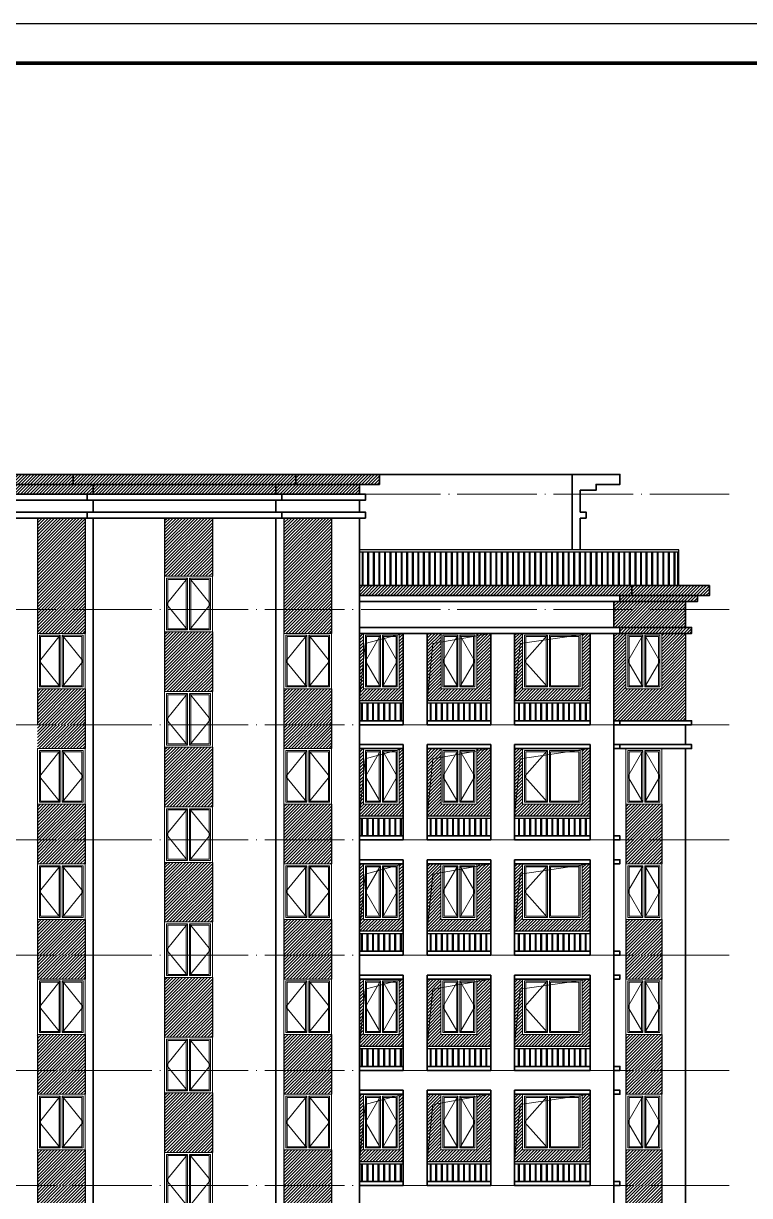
# Model space of a CAD drawing. Extents: x -518115 to 1124316, y -209821 to 1628073.
# Drawn here: x 861366 to 879626, y 54690 to 84190 of the extents above; entities that cross this region are included whole.
import ezdxf

# ---------------------------------------------------------------- set-up
doc = ezdxf.new("R2010")
doc.units = 0
doc.header["$LTSCALE"] = 1000
doc.header["$MEASUREMENT"] = 0
doc.linetypes.add('DOTE', pattern=[2.42, 2, -0.2, 0.02, -0.2])
for name, color, linetype in [('3-剖面填充（细）', 250, 'Continuous'), ('Stair-栏杆', 142, 'Continuous'), ('图框', 140, 'Continuous')]:
    doc.layers.add(name, color=color, linetype=linetype)
for name, color, linetype, lineweight in [('DOTE', 19, 'DOTE', 9), ('WINDOW', 144, 'Continuous', 15), ('立面-中轮廓线', 213, 'Continuous', 35), ('立面-普通轮廓', 7, 'Continuous', 18), ('立面-洞口示意', 152, 'Continuous', 13), ('立面-窗开启线', 250, 'Continuous', 13)]:
    doc.layers.add(name, color=color, linetype=linetype, lineweight=lineweight)
doc.layers.add('yichutu', color=7, linetype='Continuous', true_color=0xffffff, plot=False)
pattern_1 = [(45, (315132.16, 13864.28), (-39.2886205, 39.2886205), [])]
pattern_2 = [(45, (315132.16, 31264.28), (-39.2886205, 39.2886205), [])]
pattern_3 = [(45, (315132.16, 34164.28), (-39.2886205, 39.2886205), [])]
pattern_4 = [(45, (6e-11, -2900), (-39.2886205, 39.2886205), [])]
pattern_5 = [(45, (798.42, -3777), (-39.2886205, 39.2886205), [])]
pattern_6 = [(45, (798.42, -1477), (-39.2886205, 39.2886205), [])]

# ---------------------------------------------------------------- blocks, each defined once
blk = doc.blocks.new('yct-841-594-84100-59399.9999999999-100-1000.0')
at = {"layer": 'yichutu', "color": 7, "true_color": 0xffffff}
blk.add_lwpolyline([(0, 0), (0, 59400), (84100, 59400), (84100, 0)], close=True, dxfattribs=at)
blk = doc.blocks.new('TK')
at = {"layer": '图框'}
blk.add_lwpolyline([(465375, 548714), (549475, 548714), (549475, 489314), (465375, 489314)], close=True, dxfattribs=at)
blk.add_lwpolyline([(465375, 548714), (549475, 548714), (549475, 489314), (465375, 489314)], close=True, dxfattribs=at)
at = {"layer": '图框', "const_width": 100}
blk.add_lwpolyline([(548475, 490314), (548475, 547714), (467875, 547714), (467875, 490314)], close=True, dxfattribs=at)
blk = doc.blocks.new('A$C1B273453')
at = {"layer": 'WINDOW'}
for points in [[(50, 1350), (575, 1350), (575, 50), (50, 50)], [(1150, 1350), (625, 1350), (625, 50), (1150, 50)]]:
    blk.add_lwpolyline(points, close=True, dxfattribs=at)
at = {"layer": 'WINDOW', "color": 250}
for points in [[(80, 1320), (545, 1320), (545, 80), (80, 80)], [(1120, 1320), (655, 1320), (655, 80), (1120, 80)]]:
    blk.add_lwpolyline(points, close=True, dxfattribs=at)
at = {"layer": '立面-普通轮廓'}
blk.add_lwpolyline([(1200, 1400), (0, 1400), (0, 0), (1200, 0)], close=True, dxfattribs=at)
at = {"layer": '立面-窗开启线', "color": 251, "ltscale": 0.5, "true_color": 0x636466}
for points in [[(575, 1350), (50, 700), (575, 50)], [(625, 1350), (1150, 700), (625, 50)]]:
    blk.add_lwpolyline(points, dxfattribs=at)
blk = doc.blocks.new('A$C1F9D7F8A')
at = {"layer": 'WINDOW'}
for points in [[(-1450, 1350), (-875, 1350), (-875, 50), (-1450, 50)], [(-50, 1350), (-825, 1350), (-825, 50), (-50, 50)]]:
    blk.add_lwpolyline(points, close=True, dxfattribs=at)
at = {"layer": 'WINDOW', "color": 250}
for points in [[(-1420, 1320), (-905, 1320), (-905, 80), (-1420, 80)], [(-80, 1320), (-795, 1320), (-795, 80), (-80, 80)]]:
    blk.add_lwpolyline(points, close=True, dxfattribs=at)
at = {"layer": '立面-普通轮廓'}
blk.add_lwpolyline([(0, 1400), (-1500, 1400), (-1500, 0), (0, 0)], close=True, dxfattribs=at)
at = {"layer": '立面-窗开启线', "color": 251, "ltscale": 0.5, "true_color": 0x636466}
blk.add_lwpolyline([(-875, 1350), (-1450, 700), (-875, 50)], dxfattribs=at)
blk = doc.blocks.new('A$C318717E3')
at = {"layer": 'WINDOW'}
for points in [[(50, 1350), (425, 1350), (425, 50), (50, 50)], [(850, 1350), (475, 1350), (475, 50), (850, 50)]]:
    blk.add_lwpolyline(points, close=True, dxfattribs=at)
at = {"layer": 'WINDOW', "color": 250}
for points in [[(80, 1320), (395, 1320), (395, 80), (80, 80)], [(820, 1320), (505, 1320), (505, 80), (820, 80)]]:
    blk.add_lwpolyline(points, close=True, dxfattribs=at)
at = {"layer": '立面-普通轮廓'}
blk.add_lwpolyline([(0, 1400), (900, 1400), (900, 0), (0, 0)], close=True, dxfattribs=at)
at = {"layer": '立面-窗开启线', "color": 251, "ltscale": 0.5, "true_color": 0x636466}
for points in [[(425, 1350), (50, 700), (425, 50)], [(475, 1350), (850, 700), (475, 50)]]:
    blk.add_lwpolyline(points, dxfattribs=at)
blk = doc.blocks.new('GDGDRTDGRDG')
at = {"layer": '3-剖面填充（细）'}
h = blk.add_hatch(dxfattribs=at)
h.set_pattern_fill('ANSI31', color=256, scale=35)
h.set_pattern_definition(pattern_6)
h.paths.add_polyline_path([(547785, 32376), (546585, 32376), (546584, 31776), (547784, 31776)])
h = blk.add_hatch(dxfattribs=at)
h.set_pattern_fill('ANSI31', color=256, scale=35)
h.set_pattern_definition(pattern_6)
h.paths.add_polyline_path([(552784, 32376), (553984, 32376), (553985, 31776), (552784, 31776)])
h = blk.add_hatch(dxfattribs=at)
h.set_pattern_fill('ANSI31', color=256, scale=35)
h.set_pattern_definition([(45, (-7501.48, -1477), (-39.2886205, 39.2886205), [])])
h.paths.add_polyline_path([(561384, 32376), (562284, 32376), (562285, 31776), (561385, 31776)])
h = blk.add_hatch(dxfattribs=at)
h.set_pattern_fill('ANSI31', color=256, scale=35)
h.set_pattern_definition(pattern_4)
h.paths.add_polyline_path([(554784, 30376), (554684, 30376), (554684, 31776), (554784, 31776)])
h = blk.add_hatch(dxfattribs=at)
h.set_pattern_fill('ANSI31', color=256, scale=35)
h.set_pattern_definition(pattern_4)
h.paths.add_polyline_path([(555784, 30376), (555684, 30376), (555684, 31776), (555784, 31776)])
h = blk.add_hatch(dxfattribs=at)
h.set_pattern_fill('ANSI31', color=256, scale=35)
h.set_pattern_definition(pattern_4)
h.paths.add_polyline_path([(556734, 30376), (556384, 30376), (556384, 31776), (556734, 31776)])
h = blk.add_hatch(dxfattribs=at)
h.set_pattern_fill('ANSI31', color=256, scale=35)
h.set_pattern_definition(pattern_4)
h.paths.add_polyline_path([(557984, 30376), (557634, 30376), (557634, 31776), (557984, 31776)])
h = blk.add_hatch(dxfattribs=at)
h.set_pattern_fill('ANSI31', color=256, scale=35)
h.set_pattern_definition(pattern_4)
h.paths.add_polyline_path([(558784, 30376), (558584, 30376), (558584, 31776), (558784, 31776)])
h = blk.add_hatch(dxfattribs=at)
h.set_pattern_fill('ANSI31', color=256, scale=35)
h.set_pattern_definition(pattern_4)
h.paths.add_polyline_path([(560484, 30376), (560284, 30376), (560284, 31776), (560484, 31776)])
h = blk.add_hatch(dxfattribs=at)
h.set_pattern_fill('ANSI31', color=256, scale=35)
h.set_pattern_definition(pattern_5)
h.paths.add_polyline_path([(546584, 29476), (547784, 29476), (547785, 30376), (546585, 30376)])
h = blk.add_hatch(dxfattribs=at)
h.set_pattern_fill('ANSI31', color=256, scale=35)
h.set_pattern_definition(pattern_5)
h.paths.add_polyline_path([(553985, 29476), (552784, 29476), (552784, 30376), (553984, 30376)])
h = blk.add_hatch(dxfattribs=at)
h.set_pattern_fill('ANSI31', color=256, scale=35)
h.set_pattern_definition(pattern_4)
h.paths.add_polyline_path([(555784, 30076), (554684, 30076), (554684, 30376), (555784, 30376)])
h = blk.add_hatch(dxfattribs=at)
h.set_pattern_fill('ANSI31', color=256, scale=35)
h.set_pattern_definition(pattern_4)
h.paths.add_polyline_path([(557984, 30076), (556384, 30076), (556384, 30376), (557984, 30376)])
h = blk.add_hatch(dxfattribs=at)
h.set_pattern_fill('ANSI31', color=256, scale=35)
h.set_pattern_definition(pattern_4)
h.paths.add_polyline_path([(560484, 30076), (558584, 30076), (558584, 30376), (560484, 30376)])
h = blk.add_hatch(dxfattribs=at)
h.set_pattern_fill('ANSI31', color=256, scale=35)
h.set_pattern_definition([(45, (-7501.48, -3777), (-39.2886205, 39.2886205), [])])
h.paths.add_polyline_path([(562285, 29476), (561385, 29476), (561384, 30376), (562284, 30376)])
for p, q in [((546584, 32376), (546584, 31776)), ((547784, 32376), (547784, 31776)), ((552784, 32376), (552784, 31776)), ((553984, 32376), (553984, 31776)), ((561384, 32376), (561384, 31776)), ((562284, 32376), (562284, 31776)), ((546584, 30376), (546584, 29476)), ((547784, 30376), (547784, 29476)), ((552784, 30376), (552784, 29476)), ((553984, 30376), (553984, 29476)), ((561384, 30376), (561384, 29476)), ((562284, 30376), (562284, 29476))]:
    blk.add_line(p, q, dxfattribs=at)
blk = doc.blocks.new('HFHFHHTHFHF')
at = {"layer": 'Stair-栏杆'}
for p, q in [((555784, 32976), (554684, 32976)), ((555784, 32916), (554684, 32916)), ((557984, 32976), (556384, 32976)), ((557984, 32916), (556384, 32916)), ((560484, 32976), (558584, 32976)), ((560484, 32916), (558584, 32916))]:
    blk.add_line(p, q, dxfattribs=at)
for points in [[(554729, 32916), (554729, 32476)], [(554759, 32476), (554759, 32916)], [(554869, 32916), (554869, 32476)], [(554899, 32476), (554899, 32916)], [(555009, 32916), (555009, 32476)], [(555039, 32476), (555039, 32916)], [(555149, 32916), (555149, 32476)], [(555179, 32476), (555179, 32916)], [(555289, 32916), (555289, 32476)], [(555319, 32476), (555319, 32916)], [(555429, 32916), (555429, 32476)], [(555459, 32476), (555459, 32916)], [(555569, 32916), (555569, 32476)], [(555599, 32476), (555599, 32916)], [(555709, 32916), (555709, 32476)], [(555739, 32476), (555739, 32916)], [(556459, 32916), (556459, 32476)], [(556489, 32476), (556489, 32916)], [(556599, 32916), (556599, 32476)], [(556629, 32476), (556629, 32916)], [(556739, 32916), (556739, 32476)], [(556769, 32476), (556769, 32916)], [(556879, 32916), (556879, 32476)], [(556909, 32476), (556909, 32916)], [(557019, 32916), (557019, 32476)], [(557049, 32476), (557049, 32916)], [(557159, 32916), (557159, 32476)], [(557189, 32476), (557189, 32916)], [(557299, 32916), (557299, 32476)], [(557329, 32476), (557329, 32916)], [(557439, 32916), (557439, 32476)], [(557469, 32476), (557469, 32916)], [(557579, 32916), (557579, 32476)], [(557609, 32476), (557609, 32916)], [(557719, 32916), (557719, 32476)], [(557749, 32476), (557749, 32916)], [(557859, 32916), (557859, 32476)], [(557889, 32476), (557889, 32916)], [(558679, 32916), (558679, 32476)], [(558709, 32476), (558709, 32916)], [(558819, 32916), (558819, 32476)], [(558849, 32476), (558849, 32916)], [(558959, 32916), (558959, 32476)], [(558989, 32476), (558989, 32916)], [(559099, 32916), (559099, 32476)], [(559129, 32476), (559129, 32916)], [(559239, 32916), (559239, 32476)], [(559269, 32476), (559269, 32916)], [(559379, 32916), (559379, 32476)], [(559409, 32476), (559409, 32916)], [(559519, 32916), (559519, 32476)], [(559549, 32476), (559549, 32916)], [(559659, 32916), (559659, 32476)], [(559689, 32476), (559689, 32916)], [(559799, 32916), (559799, 32476)], [(559829, 32476), (559829, 32916)], [(559939, 32916), (559939, 32476)], [(559969, 32476), (559969, 32916)], [(560079, 32916), (560079, 32476)], [(560109, 32476), (560109, 32916)], [(560219, 32916), (560219, 32476)], [(560249, 32476), (560249, 32916)], [(560359, 32916), (560359, 32476)], [(560389, 32476), (560389, 32916)]]:
    blk.add_lwpolyline(points, dxfattribs=at)
at = {"layer": '立面-中轮廓线'}
for p, q in [((547984, 35276), (547984, 32376)), ((552584, 35276), (552584, 32376)), ((554684, 35276), (554684, 32376)), ((561084, 35276), (561084, 32376)), ((562884, 35276), (562884, 32376)), ((555784, 34776), (555784, 32376)), ((556384, 34776), (556384, 32376)), ((557984, 34776), (557984, 32376)), ((558584, 34776), (558584, 32376)), ((560484, 34776), (560484, 32376))]:
    blk.add_line(p, q, dxfattribs=at)
for points in [[(555784, 34776), (554684, 34776)], [(554684, 34676), (555784, 34676)], [(557984, 34776), (556384, 34776)], [(556384, 34676), (557984, 34676)], [(560484, 34776), (558584, 34776)], [(558584, 34676), (560484, 34676)], [(561084, 34676), (561234, 34676), (561234, 34776), (561084, 34776)], [(555784, 32476), (554684, 32476)], [(557984, 32476), (556384, 32476)], [(560484, 32476), (558584, 32476)], [(561084, 32376), (561234, 32376), (561234, 32476), (561084, 32476)], [(554684, 32376), (555784, 32376)], [(556384, 32376), (557984, 32376)], [(558584, 32376), (560484, 32376)]]:
    blk.add_lwpolyline(points, dxfattribs=at)
for name, p in [('A$C1B273453', (549784, 34711)), ('A$C1B273453', (546584, 33276)), ('A$C1B273453', (552784, 33276)), ('A$C318717E3', (554784, 33276)), ('A$C318717E3', (556734, 33276)), ('A$C1F9D7F8A', (560284, 33276)), ('A$C318717E3', (561384, 33276))]:
    blk.add_blockref(name, p)

msp = doc.modelspace()

# ---------------------------------------------------------------- hatches: boundary and pattern name
at = {"layer": '3-剖面填充（细）'}
h = msp.add_hatch(dxfattribs=at)
h.set_pattern_fill('ANSI31', color=256, scale=35)
h.set_pattern_definition([(45, (437950, 26564.28), (-39.2886205, 39.2886205), [])])
h.paths.add_polyline_path([(861016.6, 72340.3), (869816.6, 72340.3), (869816.6, 72590.3), (870316.6, 72590.3), (870316.6, 72840.3), (860516.6, 72840.3), (860516.6, 72590.3), (861016.6, 72590.3)])
h = msp.add_hatch(dxfattribs=at)
h.set_pattern_fill('ANSI31', color=256, scale=35)
h.set_pattern_definition([(45, (313830.58, 35587.28), (-39.2886205, 39.2886205), [])])
h.paths.add_polyline_path([(862916.6, 68840.3), (862916.6, 71740.3), (861717, 71740.3), (861716.2, 68840.3)])
h = msp.add_hatch(dxfattribs=at)
h.set_pattern_fill('ANSI31', color=256, scale=35)
h.set_pattern_definition([(45, (344130.584, 36187.31), (-39.2886205, 39.2886205), [])])
h.paths.add_polyline_path([(864916.4, 70275.3), (866116.8, 70275.3), (866117.4, 71740.3), (864917, 71740.3)])
h = msp.add_hatch(dxfattribs=at)
h.set_pattern_fill('ANSI31', color=256, scale=35)
h.set_pattern_definition([(45, (320030.58, 35587.28), (-39.2886205, 39.2886205), [])])
h.paths.add_polyline_path([(869116.6, 68840.3), (869116.6, 71740.3), (867917, 71740.3), (867916.2, 68840.3)])
h = msp.add_hatch(dxfattribs=at)
h.set_pattern_fill('ANSI31', color=256, scale=35)
h.set_pattern_definition([(45, (404650, 23764.28), (-39.2886205, 39.2886205), [])])
h.paths.add_polyline_path([(869816.6, 70040.3), (869816.6, 69790.3), (876366.6, 69790.3), (876366.6, 69640.3), (876216.6, 69640.3), (876216.6, 68990.3), (876366.6, 68990.3), (876366.6, 68840.3), (878166.6, 68840.3), (878166.6, 68990.3), (878016.6, 68990.3), (878016.6, 69640.3), (878316.6, 69640.3), (878316.6, 69790.3), (878616.6, 69790.3), (878616.6, 70040.3)])
h = msp.add_hatch(dxfattribs=at)
h.set_pattern_fill('ANSI31', color=256, scale=35)
h.set_pattern_definition([(45, (344130.58, 33322.28), (-39.2886205, 39.2886205), [])])
h.paths.add_polyline_path([(864916.4, 67375.3), (866116.8, 67375.3), (866117.4, 68875.3), (864917, 68875.3)])
h = msp.add_hatch(dxfattribs=at)
h.set_pattern_fill('ANSI31', color=256, scale=35)
h.set_pattern_definition(pattern_3)
h.paths.add_polyline_path([(869916.6, 67440.3), (869816.6, 67440.3), (869816.6, 68840.3), (869916.6, 68840.3)])
h = msp.add_hatch(dxfattribs=at)
h.set_pattern_fill('ANSI31', color=256, scale=35)
h.set_pattern_definition(pattern_3)
h.paths.add_polyline_path([(870916.6, 67440.3), (870816.6, 67440.3), (870816.6, 68840.3), (870916.6, 68840.3)])
h = msp.add_hatch(dxfattribs=at)
h.set_pattern_fill('ANSI31', color=256, scale=35)
h.set_pattern_definition(pattern_3)
h.paths.add_polyline_path([(871866.6, 67440.3), (871516.6, 67440.3), (871516.6, 68840.3), (871866.6, 68840.3)])
h = msp.add_hatch(dxfattribs=at)
h.set_pattern_fill('ANSI31', color=256, scale=35)
h.set_pattern_definition(pattern_3)
h.paths.add_polyline_path([(873116.6, 67440.3), (872766.6, 67440.3), (872766.6, 68840.3), (873116.6, 68840.3)])
h = msp.add_hatch(dxfattribs=at)
h.set_pattern_fill('ANSI31', color=256, scale=35)
h.set_pattern_definition(pattern_3)
h.paths.add_polyline_path([(873916.6, 67440.3), (873716.6, 67440.3), (873716.6, 68840.3), (873916.6, 68840.3)])
h = msp.add_hatch(dxfattribs=at)
h.set_pattern_fill('ANSI31', color=256, scale=35)
h.set_pattern_definition(pattern_3)
h.paths.add_polyline_path([(875616.6, 67440.3), (875416.6, 67440.3), (875416.6, 68840.3), (875616.6, 68840.3)])
h = msp.add_hatch(dxfattribs=at)
h.set_pattern_fill('ANSI31', color=256, scale=35)
h.set_pattern_definition(pattern_1)
h.paths.add_polyline_path([(876516.5, 67440.3), (876216.6, 67440.3), (876216.6, 68840.3), (876516.5, 68840.3)])
h = msp.add_hatch(dxfattribs=at)
h.set_pattern_fill('ANSI31', color=256, scale=35)
h.set_pattern_definition(pattern_1)
h.paths.add_polyline_path([(878016.6, 67440.3), (877416.5, 67440.3), (877416.5, 68840.3), (878016.6, 68840.3)])
h = msp.add_hatch(dxfattribs=at)
h.set_pattern_fill('ANSI31', color=256, scale=35)
h.set_pattern_definition([(45, (340930.58, 33287.28), (-39.2886205, 39.2886205), [])])
h.paths.add_polyline_path([(861716.2, 66540.3), (862916.6, 66540.3), (862917.4, 67440.3), (861717, 67440.3)])
h = msp.add_hatch(dxfattribs=at)
h.set_pattern_fill('ANSI31', color=256, scale=35)
h.set_pattern_definition([(45, (315930.58, 33287.28), (-39.2886205, 39.2886205), [])])
h.paths.add_polyline_path([(869117, 66540.3), (867916.6, 66540.3), (867915.8, 67440.3), (869116.2, 67440.3)])
h = msp.add_hatch(dxfattribs=at)
h.set_pattern_fill('ANSI31', color=256, scale=35)
h.set_pattern_definition(pattern_3)
h.paths.add_polyline_path([(870916.6, 67140.3), (869816.6, 67140.3), (869816.6, 67440.3), (870916.6, 67440.3)])
h = msp.add_hatch(dxfattribs=at)
h.set_pattern_fill('ANSI31', color=256, scale=35)
h.set_pattern_definition(pattern_3)
h.paths.add_polyline_path([(873116.6, 67140.3), (871516.6, 67140.3), (871516.6, 67440.3), (873116.6, 67440.3)])
h = msp.add_hatch(dxfattribs=at)
h.set_pattern_fill('ANSI31', color=256, scale=35)
h.set_pattern_definition(pattern_3)
h.paths.add_polyline_path([(875616.6, 67140.3), (873716.6, 67140.3), (873716.6, 67440.3), (875616.6, 67440.3)])
h = msp.add_hatch(dxfattribs=at)
h.set_pattern_fill('ANSI31', color=256, scale=35)
h.set_pattern_definition(pattern_1)
h.paths.add_polyline_path([(878016.9, 66640.3), (876216.9, 66640.3), (876216.2, 67440.3), (878016.2, 67440.3)])
h = msp.add_hatch(dxfattribs=at)
h.set_pattern_fill('ANSI31', color=256, scale=35)
h.set_pattern_definition([(45, (340930.58, 32687.28), (-39.2886205, 39.2886205), [])])
h.paths.add_polyline_path([(862917.1, 66540.3), (861716.7, 66540.3), (861716.2, 65940.3), (862916.6, 65940.3)])
h = msp.add_hatch(dxfattribs=at)
h.set_pattern_fill('ANSI31', color=256, scale=35)
h.set_pattern_definition([(45, (315930.58, 32687.28), (-39.2886205, 39.2886205), [])])
h.paths.add_polyline_path([(867916.1, 66540.3), (869116.4, 66540.3), (869117, 65940.3), (867916.6, 65940.3)])
h = msp.add_hatch(dxfattribs=at)
h.set_pattern_fill('ANSI31', color=256, scale=35)
h.set_pattern_definition([(45, (344130.58, 30422.28), (-39.2886205, 39.2886205), [])])
h.paths.add_polyline_path([(864916.4, 64475.3), (866116.8, 64475.3), (866117.4, 65975.3), (864917, 65975.3)])
h = msp.add_hatch(dxfattribs=at)
h.set_pattern_fill('ANSI31', color=256, scale=35)
h.set_pattern_definition(pattern_2)
h.paths.add_polyline_path([(869916.6, 64540.3), (869816.6, 64540.3), (869816.6, 65940.3), (869916.6, 65940.3)])
h = msp.add_hatch(dxfattribs=at)
h.set_pattern_fill('ANSI31', color=256, scale=35)
h.set_pattern_definition(pattern_2)
h.paths.add_polyline_path([(870916.6, 64540.3), (870816.6, 64540.3), (870816.6, 65940.3), (870916.6, 65940.3)])
h = msp.add_hatch(dxfattribs=at)
h.set_pattern_fill('ANSI31', color=256, scale=35)
h.set_pattern_definition(pattern_2)
h.paths.add_polyline_path([(871866.6, 64540.3), (871516.6, 64540.3), (871516.6, 65940.3), (871866.6, 65940.3)])
h = msp.add_hatch(dxfattribs=at)
h.set_pattern_fill('ANSI31', color=256, scale=35)
h.set_pattern_definition(pattern_2)
h.paths.add_polyline_path([(873116.6, 64540.3), (872766.6, 64540.3), (872766.6, 65940.3), (873116.6, 65940.3)])
h = msp.add_hatch(dxfattribs=at)
h.set_pattern_fill('ANSI31', color=256, scale=35)
h.set_pattern_definition(pattern_2)
h.paths.add_polyline_path([(873916.6, 64540.3), (873716.6, 64540.3), (873716.6, 65940.3), (873916.6, 65940.3)])
h = msp.add_hatch(dxfattribs=at)
h.set_pattern_fill('ANSI31', color=256, scale=35)
h.set_pattern_definition(pattern_2)
h.paths.add_polyline_path([(875616.6, 64540.3), (875416.6, 64540.3), (875416.6, 65940.3), (875616.6, 65940.3)])
h = msp.add_hatch(dxfattribs=at)
h.set_pattern_fill('ANSI31', color=256, scale=35)
h.set_pattern_definition([(45, (340930.58, 30387.28), (-39.2886205, 39.2886205), [])])
h.paths.add_polyline_path([(861716.2, 63640.3), (862916.6, 63640.3), (862917.4, 64540.3), (861717, 64540.3)])
h = msp.add_hatch(dxfattribs=at)
h.set_pattern_fill('ANSI31', color=256, scale=35)
h.set_pattern_definition([(45, (315930.58, 30387.28), (-39.2886205, 39.2886205), [])])
h.paths.add_polyline_path([(869117, 63640.3), (867916.6, 63640.3), (867915.8, 64540.3), (869116.2, 64540.3)])
h = msp.add_hatch(dxfattribs=at)
h.set_pattern_fill('ANSI31', color=256, scale=35)
h.set_pattern_definition(pattern_2)
h.paths.add_polyline_path([(870916.6, 64240.3), (869816.6, 64240.3), (869816.6, 64540.3), (870916.6, 64540.3)])
h = msp.add_hatch(dxfattribs=at)
h.set_pattern_fill('ANSI31', color=256, scale=35)
h.set_pattern_definition(pattern_2)
h.paths.add_polyline_path([(873116.6, 64240.3), (871516.6, 64240.3), (871516.6, 64540.3), (873116.6, 64540.3)])
h = msp.add_hatch(dxfattribs=at)
h.set_pattern_fill('ANSI31', color=256, scale=35)
h.set_pattern_definition(pattern_2)
h.paths.add_polyline_path([(875616.6, 64240.3), (873716.6, 64240.3), (873716.6, 64540.3), (875616.6, 64540.3)])
h = msp.add_hatch(dxfattribs=at)
h.set_pattern_fill('ANSI31', color=256, scale=35)
h.set_pattern_definition([(45, (307630.675, 30387.28), (-39.2886205, 39.2886205), [])])
h.paths.add_polyline_path([(877416.9, 63640.3), (876516.9, 63640.3), (876516.1, 64540.3), (877416.1, 64540.3)])
h = msp.add_hatch(dxfattribs=at)
h.set_pattern_fill('ANSI31', color=256, scale=35)
h.set_pattern_definition([(45, (344130.58, 27522.28), (-39.2886205, 39.2886205), [])])
h.paths.add_polyline_path([(864916.4, 61575.3), (866116.8, 61575.3), (866117.4, 63075.3), (864917, 63075.3)])
h = msp.add_hatch(dxfattribs=at)
h.set_pattern_fill('ANSI31', color=256, scale=35)
h.set_pattern_definition([(45, (344130.58, 24622.28), (-39.2886205, 39.2886205), [])])
h.paths.add_polyline_path([(864916.4, 58675.3), (866116.8, 58675.3), (866117.4, 60175.3), (864917, 60175.3)])
h = msp.add_hatch(dxfattribs=at)
h.set_pattern_fill('ANSI31', color=256, scale=35)
h.set_pattern_definition([(45, (344130.58, 21722.28), (-39.2886205, 39.2886205), [])])
h.paths.add_polyline_path([(864916.4, 55775.3), (866116.8, 55775.3), (866117.4, 57275.3), (864917, 57275.3)])

# ---------------------------------------------------------------- linework, layer by layer
at = {"color": 7}
msp.add_line((878016.6, 68840.3), (878016.6, 66640.3), dxfattribs=at)
at = {"layer": '3-剖面填充（细）'}
for p, q in [((861716.6, 71740.3), (861716.6, 68840.3)), ((862916.6, 71740.3), (862916.6, 68840.3)), ((864916.6, 71740.3), (864916.6, 70275.3)), ((866116.6, 71740.3), (866116.6, 70275.3)), ((867916.6, 71740.3), (867916.6, 68840.3)), ((869116.6, 71740.3), (869116.6, 68840.3)), ((864916.6, 68875.3), (864916.6, 67375.3)), ((866116.6, 68875.3), (866116.6, 67375.3)), ((861716.6, 67440.3), (861716.6, 66540.3)), ((862916.6, 67440.3), (862916.6, 66540.3)), ((867916.6, 67440.3), (867916.6, 66540.3)), ((869116.6, 67440.3), (869116.6, 66540.3)), ((862916.6, 66540.3), (862916.6, 65940.3)), ((867916.6, 66540.3), (867916.6, 65940.3)), ((869116.6, 66540.3), (869116.6, 65940.3)), ((864916.6, 65975.3), (864916.6, 64475.3)), ((866116.6, 65975.3), (866116.6, 64475.3)), ((861716.6, 64540.3), (861716.6, 63640.3)), ((862916.6, 64540.3), (862916.6, 63640.3)), ((867916.6, 64540.3), (867916.6, 63640.3)), ((869116.6, 64540.3), (869116.6, 63640.3)), ((876516.5, 64540.3), (876516.5, 63640.3)), ((877416.5, 64540.3), (877416.5, 63640.3)), ((864916.6, 63075.3), (864916.6, 61575.3)), ((866116.6, 63075.3), (866116.6, 61575.3)), ((864916.6, 60175.3), (864916.6, 58675.3)), ((866116.6, 60175.3), (866116.6, 58675.3)), ((864916.6, 57275.3), (864916.6, 55775.3)), ((866116.6, 57275.3), (866116.6, 55775.3))]:
    msp.add_line(p, q, dxfattribs=at)
at = {"layer": 'DOTE', "linetype": 'DOTE'}
for p, q in [((879116.6, 72340.3), (826716.6, 72340.3)), ((879116.6, 69440.3), (826716.6, 69440.3)), ((879116.6, 66540.3), (826716.6, 66540.3)), ((879116.6, 63640.3), (826716.6, 63640.3)), ((879116.6, 60740.3), (826716.6, 60740.3)), ((879116.6, 57840.3), (826716.6, 57840.3)), ((879116.6, 54940.3), (826716.6, 54940.3))]:
    msp.add_line(p, q, dxfattribs=at)
at = {"layer": 'Stair-栏杆'}
for p, q in [((877846.6, 70940.3), (869816.6, 70940.3)), ((877846.6, 70880.3), (869816.6, 70880.3)), ((870916.6, 67140.3), (869816.6, 67140.3)), ((870916.6, 67080.3), (869816.6, 67080.3)), ((873116.6, 67140.3), (871516.6, 67140.3)), ((873116.6, 67080.3), (871516.6, 67080.3)), ((875616.6, 67140.3), (873716.6, 67140.3)), ((875616.6, 67080.3), (873716.6, 67080.3)), ((870916.6, 64240.3), (869816.6, 64240.3)), ((870916.6, 64180.3), (869816.6, 64180.3)), ((873116.6, 64240.3), (871516.6, 64240.3)), ((873116.6, 64180.3), (871516.6, 64180.3)), ((875616.6, 64240.3), (873716.6, 64240.3)), ((875616.6, 64180.3), (873716.6, 64180.3))]:
    msp.add_line(p, q, dxfattribs=at)
for points in [[(869881.6, 70880.3), (869881.6, 70040.3)], [(869911.6, 70040.3), (869911.6, 70880.3)], [(870021.6, 70880.3), (870021.6, 70040.3)], [(870051.6, 70040.3), (870051.6, 70880.3)], [(870161.6, 70880.3), (870161.6, 70040.3)], [(870191.6, 70040.3), (870191.6, 70880.3)], [(870301.6, 70880.3), (870301.6, 70040.3)], [(870331.6, 70040.3), (870331.6, 70880.3)], [(870441.6, 70880.3), (870441.6, 70040.3)], [(870471.6, 70040.3), (870471.6, 70880.3)], [(870581.6, 70880.3), (870581.6, 70040.3)], [(870611.6, 70040.3), (870611.6, 70880.3)], [(870721.6, 70880.3), (870721.6, 70040.3)], [(870751.6, 70040.3), (870751.6, 70880.3)], [(870861.6, 70880.3), (870861.6, 70040.3)], [(870891.6, 70040.3), (870891.6, 70880.3)], [(871001.6, 70880.3), (871001.6, 70040.3)], [(871031.6, 70040.3), (871031.6, 70880.3)], [(871141.6, 70880.3), (871141.6, 70040.3)], [(871171.6, 70040.3), (871171.6, 70880.3)], [(871281.6, 70880.3), (871281.6, 70040.3)], [(871311.6, 70040.3), (871311.6, 70880.3)], [(871421.6, 70880.3), (871421.6, 70040.3)], [(871451.6, 70040.3), (871451.6, 70880.3)], [(871561.6, 70880.3), (871561.6, 70040.3)], [(871591.6, 70040.3), (871591.6, 70880.3)], [(871701.6, 70880.3), (871701.6, 70040.3)], [(871731.6, 70040.3), (871731.6, 70880.3)], [(871841.6, 70880.3), (871841.6, 70040.3)], [(871871.6, 70040.3), (871871.6, 70880.3)], [(871981.6, 70880.3), (871981.6, 70040.3)], [(872011.6, 70040.3), (872011.6, 70880.3)], [(872121.6, 70880.3), (872121.6, 70040.3)], [(872151.6, 70040.3), (872151.6, 70880.3)], [(872261.6, 70880.3), (872261.6, 70040.3)], [(872291.6, 70040.3), (872291.6, 70880.3)], [(872401.6, 70880.3), (872401.6, 70040.3)], [(872431.6, 70040.3), (872431.6, 70880.3)], [(872541.6, 70880.3), (872541.6, 70040.3)], [(872571.6, 70040.3), (872571.6, 70880.3)], [(872681.6, 70880.3), (872681.6, 70040.3)], [(872711.6, 70040.3), (872711.6, 70880.3)], [(872821.6, 70880.3), (872821.6, 70040.3)], [(872851.6, 70040.3), (872851.6, 70880.3)], [(872961.6, 70880.3), (872961.6, 70040.3)], [(872991.6, 70040.3), (872991.6, 70880.3)], [(873101.6, 70880.3), (873101.6, 70040.3)], [(873131.6, 70040.3), (873131.6, 70880.3)], [(873241.6, 70880.3), (873241.6, 70040.3)], [(873271.6, 70040.3), (873271.6, 70880.3)], [(873381.6, 70880.3), (873381.6, 70040.3)], [(873411.6, 70040.3), (873411.6, 70880.3)], [(873521.6, 70880.3), (873521.6, 70040.3)], [(873551.6, 70040.3), (873551.6, 70880.3)], [(873661.6, 70880.3), (873661.6, 70040.3)], [(873691.6, 70040.3), (873691.6, 70880.3)], [(873801.6, 70880.3), (873801.6, 70040.3)], [(873831.6, 70040.3), (873831.6, 70880.3)], [(873941.6, 70880.3), (873941.6, 70040.3)], [(873971.6, 70040.3), (873971.6, 70880.3)], [(874081.6, 70880.3), (874081.6, 70040.3)], [(874111.6, 70040.3), (874111.6, 70880.3)], [(874221.6, 70880.3), (874221.6, 70040.3)], [(874251.6, 70040.3), (874251.6, 70880.3)], [(874361.6, 70880.3), (874361.6, 70040.3)], [(874391.6, 70040.3), (874391.6, 70880.3)], [(874501.6, 70880.3), (874501.6, 70040.3)], [(874531.6, 70040.3), (874531.6, 70880.3)], [(874641.6, 70880.3), (874641.6, 70040.3)], [(874671.6, 70040.3), (874671.6, 70880.3)], [(874781.6, 70880.3), (874781.6, 70040.3)], [(874811.6, 70040.3), (874811.6, 70880.3)], [(874921.6, 70880.3), (874921.6, 70040.3)], [(874951.6, 70040.3), (874951.6, 70880.3)], [(875061.6, 70880.3), (875061.6, 70040.3)], [(875091.6, 70040.3), (875091.6, 70880.3)], [(875201.6, 70880.3), (875201.6, 70040.3)], [(875231.6, 70040.3), (875231.6, 70880.3)], [(875341.6, 70880.3), (875341.6, 70040.3)], [(875371.6, 70040.3), (875371.6, 70880.3)], [(875481.6, 70880.3), (875481.6, 70040.3)], [(875511.6, 70040.3), (875511.6, 70880.3)], [(875621.6, 70880.3), (875621.6, 70040.3)], [(875651.6, 70040.3), (875651.6, 70880.3)], [(875761.6, 70880.3), (875761.6, 70040.3)], [(875791.6, 70040.3), (875791.6, 70880.3)], [(875901.6, 70880.3), (875901.6, 70040.3)], [(875931.6, 70040.3), (875931.6, 70880.3)], [(876041.6, 70880.3), (876041.6, 70040.3)], [(876071.6, 70040.3), (876071.6, 70880.3)], [(876181.6, 70880.3), (876181.6, 70040.3)], [(876211.6, 70040.3), (876211.6, 70880.3)], [(876321.6, 70880.3), (876321.6, 70040.3)], [(876351.6, 70040.3), (876351.6, 70880.3)], [(876461.6, 70880.3), (876461.6, 70040.3)], [(876491.6, 70040.3), (876491.6, 70880.3)], [(876601.6, 70880.3), (876601.6, 70040.3)], [(876631.6, 70040.3), (876631.6, 70880.3)], [(876741.6, 70880.3), (876741.6, 70040.3)], [(876771.6, 70040.3), (876771.6, 70880.3)], [(876881.6, 70880.3), (876881.6, 70040.3)], [(876911.6, 70040.3), (876911.6, 70880.3)], [(877021.6, 70880.3), (877021.6, 70040.3)], [(877051.6, 70040.3), (877051.6, 70880.3)], [(877161.6, 70880.3), (877161.6, 70040.3)], [(877191.6, 70040.3), (877191.6, 70880.3)], [(877301.6, 70880.3), (877301.6, 70040.3)], [(877331.6, 70040.3), (877331.6, 70880.3)], [(877441.6, 70880.3), (877441.6, 70040.3)], [(877471.6, 70040.3), (877471.6, 70880.3)], [(877581.6, 70880.3), (877581.6, 70040.3)], [(877611.6, 70040.3), (877611.6, 70880.3)], [(877721.6, 70880.3), (877721.6, 70040.3)], [(877751.6, 70040.3), (877751.6, 70880.3)], [(877816.6, 70880.3), (877816.6, 70040.3)], [(877846.6, 70040.3), (877846.6, 70940.3)], [(869861.6, 67080.3), (869861.6, 66640.3)], [(869891.6, 66640.3), (869891.6, 67080.3)], [(870001.6, 67080.3), (870001.6, 66640.3)], [(870031.6, 66640.3), (870031.6, 67080.3)], [(870141.6, 67080.3), (870141.6, 66640.3)], [(870171.6, 66640.3), (870171.6, 67080.3)], [(870281.6, 67080.3), (870281.6, 66640.3)], [(870311.6, 66640.3), (870311.6, 67080.3)], [(870421.6, 67080.3), (870421.6, 66640.3)], [(870451.6, 66640.3), (870451.6, 67080.3)], [(870561.6, 67080.3), (870561.6, 66640.3)], [(870591.6, 66640.3), (870591.6, 67080.3)], [(870701.6, 67080.3), (870701.6, 66640.3)], [(870731.6, 66640.3), (870731.6, 67080.3)], [(870841.6, 67080.3), (870841.6, 66640.3)], [(870871.6, 66640.3), (870871.6, 67080.3)], [(871591.6, 67080.3), (871591.6, 66640.3)], [(871621.6, 66640.3), (871621.6, 67080.3)], [(871731.6, 67080.3), (871731.6, 66640.3)], [(871761.6, 66640.3), (871761.6, 67080.3)], [(871871.6, 67080.3), (871871.6, 66640.3)], [(871901.6, 66640.3), (871901.6, 67080.3)], [(872011.6, 67080.3), (872011.6, 66640.3)], [(872041.6, 66640.3), (872041.6, 67080.3)], [(872151.6, 67080.3), (872151.6, 66640.3)], [(872181.6, 66640.3), (872181.6, 67080.3)], [(872291.6, 67080.3), (872291.6, 66640.3)], [(872321.6, 66640.3), (872321.6, 67080.3)], [(872431.6, 67080.3), (872431.6, 66640.3)], [(872461.6, 66640.3), (872461.6, 67080.3)], [(872571.6, 67080.3), (872571.6, 66640.3)], [(872601.6, 66640.3), (872601.6, 67080.3)], [(872711.6, 67080.3), (872711.6, 66640.3)], [(872741.6, 66640.3), (872741.6, 67080.3)], [(872851.6, 67080.3), (872851.6, 66640.3)], [(872881.6, 66640.3), (872881.6, 67080.3)], [(872991.6, 67080.3), (872991.6, 66640.3)], [(873021.6, 66640.3), (873021.6, 67080.3)], [(873811.6, 67080.3), (873811.6, 66640.3)], [(873841.6, 66640.3), (873841.6, 67080.3)], [(873951.6, 67080.3), (873951.6, 66640.3)], [(873981.6, 66640.3), (873981.6, 67080.3)], [(874091.6, 67080.3), (874091.6, 66640.3)], [(874121.6, 66640.3), (874121.6, 67080.3)], [(874231.6, 67080.3), (874231.6, 66640.3)], [(874261.6, 66640.3), (874261.6, 67080.3)], [(874371.6, 67080.3), (874371.6, 66640.3)], [(874401.6, 66640.3), (874401.6, 67080.3)], [(874511.6, 67080.3), (874511.6, 66640.3)], [(874541.6, 66640.3), (874541.6, 67080.3)], [(874651.6, 67080.3), (874651.6, 66640.3)], [(874681.6, 66640.3), (874681.6, 67080.3)], [(874791.6, 67080.3), (874791.6, 66640.3)], [(874821.6, 66640.3), (874821.6, 67080.3)], [(874931.6, 67080.3), (874931.6, 66640.3)], [(874961.6, 66640.3), (874961.6, 67080.3)], [(875071.6, 67080.3), (875071.6, 66640.3)], [(875101.6, 66640.3), (875101.6, 67080.3)], [(875211.6, 67080.3), (875211.6, 66640.3)], [(875241.6, 66640.3), (875241.6, 67080.3)], [(875351.6, 67080.3), (875351.6, 66640.3)], [(875381.6, 66640.3), (875381.6, 67080.3)], [(875491.6, 67080.3), (875491.6, 66640.3)], [(875521.6, 66640.3), (875521.6, 67080.3)], [(869861.6, 64180.3), (869861.6, 63740.3)], [(869891.6, 63740.3), (869891.6, 64180.3)], [(870001.6, 64180.3), (870001.6, 63740.3)], [(870031.6, 63740.3), (870031.6, 64180.3)], [(870141.6, 64180.3), (870141.6, 63740.3)], [(870171.6, 63740.3), (870171.6, 64180.3)], [(870281.6, 64180.3), (870281.6, 63740.3)], [(870311.6, 63740.3), (870311.6, 64180.3)], [(870421.6, 64180.3), (870421.6, 63740.3)], [(870451.6, 63740.3), (870451.6, 64180.3)], [(870561.6, 64180.3), (870561.6, 63740.3)], [(870591.6, 63740.3), (870591.6, 64180.3)], [(870701.6, 64180.3), (870701.6, 63740.3)], [(870731.6, 63740.3), (870731.6, 64180.3)], [(870841.6, 64180.3), (870841.6, 63740.3)], [(870871.6, 63740.3), (870871.6, 64180.3)], [(871591.6, 64180.3), (871591.6, 63740.3)], [(871621.6, 63740.3), (871621.6, 64180.3)], [(871731.6, 64180.3), (871731.6, 63740.3)], [(871761.6, 63740.3), (871761.6, 64180.3)], [(871871.6, 64180.3), (871871.6, 63740.3)], [(871901.6, 63740.3), (871901.6, 64180.3)], [(872011.6, 64180.3), (872011.6, 63740.3)], [(872041.6, 63740.3), (872041.6, 64180.3)], [(872151.6, 64180.3), (872151.6, 63740.3)], [(872181.6, 63740.3), (872181.6, 64180.3)], [(872291.6, 64180.3), (872291.6, 63740.3)], [(872321.6, 63740.3), (872321.6, 64180.3)], [(872431.6, 64180.3), (872431.6, 63740.3)], [(872461.6, 63740.3), (872461.6, 64180.3)], [(872571.6, 64180.3), (872571.6, 63740.3)], [(872601.6, 63740.3), (872601.6, 64180.3)], [(872711.6, 64180.3), (872711.6, 63740.3)], [(872741.6, 63740.3), (872741.6, 64180.3)], [(872851.6, 64180.3), (872851.6, 63740.3)], [(872881.6, 63740.3), (872881.6, 64180.3)], [(872991.6, 64180.3), (872991.6, 63740.3)], [(873021.6, 63740.3), (873021.6, 64180.3)], [(873811.6, 64180.3), (873811.6, 63740.3)], [(873841.6, 63740.3), (873841.6, 64180.3)], [(873951.6, 64180.3), (873951.6, 63740.3)], [(873981.6, 63740.3), (873981.6, 64180.3)], [(874091.6, 64180.3), (874091.6, 63740.3)], [(874121.6, 63740.3), (874121.6, 64180.3)], [(874231.6, 64180.3), (874231.6, 63740.3)], [(874261.6, 63740.3), (874261.6, 64180.3)], [(874371.6, 64180.3), (874371.6, 63740.3)], [(874401.6, 63740.3), (874401.6, 64180.3)], [(874511.6, 64180.3), (874511.6, 63740.3)], [(874541.6, 63740.3), (874541.6, 64180.3)], [(874651.6, 64180.3), (874651.6, 63740.3)], [(874681.6, 63740.3), (874681.6, 64180.3)], [(874791.6, 64180.3), (874791.6, 63740.3)], [(874821.6, 63740.3), (874821.6, 64180.3)], [(874931.6, 64180.3), (874931.6, 63740.3)], [(874961.6, 63740.3), (874961.6, 64180.3)], [(875071.6, 64180.3), (875071.6, 63740.3)], [(875101.6, 63740.3), (875101.6, 64180.3)], [(875211.6, 64180.3), (875211.6, 63740.3)], [(875241.6, 63740.3), (875241.6, 64180.3)], [(875351.6, 64180.3), (875351.6, 63740.3)], [(875381.6, 63740.3), (875381.6, 64180.3)], [(875491.6, 64180.3), (875491.6, 63740.3)], [(875521.6, 63740.3), (875521.6, 64180.3)]]:
    msp.add_lwpolyline(points, dxfattribs=at)
at = {"layer": '立面-中轮廓线', "color": 2}
for p, q in [((869816.6, 72840.3), (861016.6, 72840.3)), ((869816.6, 72590.3), (861016.6, 72590.3)), ((869816.6, 72340.3), (861016.6, 72340.3)), ((869816.6, 72190.3), (861016.6, 72190.3)), ((869816.6, 71890.3), (861016.6, 71890.3)), ((869816.6, 71740.3), (861016.6, 71740.3)), ((878016.6, 70040.3), (869816.6, 70040.3)), ((878316.6, 69790.3), (869816.6, 69790.3)), ((878016.6, 69640.3), (869816.6, 69640.3)), ((878016.6, 68990.3), (869816.6, 68990.3)), ((878016.6, 68840.3), (869816.6, 68840.3)), ((878016.6, 66640.3), (876216.6, 66640.3)), ((878016.6, 66540.3), (876216.6, 66540.3)), ((878016.6, 66040.3), (876216.6, 66040.3)), ((878016.6, 65940.3), (876216.6, 65940.3))]:
    msp.add_line(p, q, dxfattribs=at)
at = {"layer": '立面-中轮廓线', "color": 251, "true_color": 0x636466}
for p, q in [((875366.6, 72840.3), (870316.6, 72840.3)), ((875166.6, 70940.3), (875166.6, 72840.3)), ((875366.6, 70940.3), (875366.6, 71740.3))]:
    msp.add_line(p, q, dxfattribs=at)
at = {"layer": '立面-中轮廓线'}
for p, q in [((863116.6, 69440.3), (863116.6, 71740.3)), ((867716.6, 69440.3), (867716.6, 71740.3)), ((869816.6, 71740.3), (869816.6, 66540.3)), ((863116.6, 69440.3), (863116.6, 66540.3)), ((867716.6, 69440.3), (867716.6, 66540.3)), ((870916.6, 68840.3), (870916.6, 66540.3)), ((871516.6, 68840.3), (871516.6, 66540.3)), ((873116.6, 68840.3), (873116.6, 66540.3)), ((873716.6, 68840.3), (873716.6, 66540.3)), ((875616.6, 68840.3), (875616.6, 66540.3)), ((876216.6, 68840.3), (876216.6, 66540.3)), ((863116.6, 66540.3), (863116.6, 63640.3)), ((867716.6, 66540.3), (867716.6, 63640.3)), ((869816.6, 66540.3), (869816.6, 63640.3)), ((876216.6, 66540.3), (876216.6, 63640.3)), ((870916.6, 66040.3), (870916.6, 63640.3)), ((871516.6, 66040.3), (871516.6, 63640.3)), ((873116.6, 66040.3), (873116.6, 63640.3)), ((873716.6, 66040.3), (873716.6, 63640.3)), ((875616.6, 66040.3), (875616.6, 63640.3)), ((878016.6, 65940.3), (878016.6, 63640.3))]:
    msp.add_line(p, q, dxfattribs=at)
at = {"layer": '立面-中轮廓线', "color": 2}
for points in [[(863116.6, 72840.3), (862616.6, 72840.3), (862616.6, 72590.3), (863116.6, 72590.3), (863116.6, 72340.3), (862966.6, 72340.3), (862966.6, 72190.3), (863116.6, 72190.3), (863116.6, 71890.3), (862966.6, 71890.3), (862966.6, 71740.3), (863116.6, 71740.3)], [(867716.6, 72840.3), (868216.6, 72840.3), (868216.6, 72590.3), (867716.6, 72590.3), (867716.6, 72340.3), (867866.6, 72340.3), (867866.6, 72190.3), (867716.6, 72190.3), (867716.6, 71890.3), (867866.6, 71890.3), (867866.6, 71740.3), (867716.6, 71740.3)], [(869816.6, 72840.3), (870316.6, 72840.3), (870316.6, 72590.3), (869816.6, 72590.3), (869816.6, 72340.3), (869966.6, 72340.3), (869966.6, 72190.3), (869816.6, 72190.3), (869816.6, 71890.3), (869966.6, 71890.3), (869966.6, 71740.3), (869816.6, 71740.3)], [(876216.6, 70040.3), (876666.6, 70040.3), (876666.6, 69790.3), (876366.6, 69790.3), (876366.6, 69640.3), (876216.6, 69640.3), (876216.6, 68990.3), (876366.6, 68990.3), (876366.6, 68840.3), (876216.6, 68840.3)], [(878016.6, 70040.3), (878616.6, 70040.3), (878616.6, 69790.3), (878316.6, 69790.3), (878316.6, 69640.3), (878016.6, 69640.3), (878016.6, 68990.3), (878166.6, 68990.3), (878166.6, 68840.3), (878016.6, 68840.3)], [(876216.6, 66540.3), (876366.6, 66540.3), (876366.6, 66640.3), (876216.6, 66640.3)], [(878016.6, 66640.3), (878166.6, 66640.3), (878166.6, 66540.3), (878016.6, 66540.3), (878016.6, 66040.3), (878166.6, 66040.3), (878166.6, 65940.3), (878016.6, 65940.3)], [(876216.6, 65940.3), (876366.6, 65940.3), (876366.6, 66040.3), (876216.6, 66040.3)]]:
    msp.add_lwpolyline(points, dxfattribs=at)
at = {"layer": '立面-中轮廓线', "color": 251, "true_color": 0x636466}
msp.add_lwpolyline([(875366.6, 72840.3), (876366.6, 72840.3), (876366.6, 72590.3), (875766.6, 72590.3), (875766.6, 72440.3), (875366.6, 72440.3), (875366.6, 71890.3), (875516.6, 71890.3), (875516.6, 71740.3), (875366.6, 71740.3)], dxfattribs=at)
at = {"layer": '立面-中轮廓线'}
for points in [[(870916.6, 66640.3), (869816.6, 66640.3)], [(869816.6, 66540.3), (870916.6, 66540.3)], [(873116.6, 66640.3), (871516.6, 66640.3)], [(871516.6, 66540.3), (873116.6, 66540.3)], [(875616.6, 66640.3), (873716.6, 66640.3)], [(873716.6, 66540.3), (875616.6, 66540.3)], [(870916.6, 66040.3), (869816.6, 66040.3)], [(869816.6, 65940.3), (870916.6, 65940.3)], [(873116.6, 66040.3), (871516.6, 66040.3)], [(871516.6, 65940.3), (873116.6, 65940.3)], [(875616.6, 66040.3), (873716.6, 66040.3)], [(873716.6, 65940.3), (875616.6, 65940.3)], [(870916.6, 63740.3), (869816.6, 63740.3)], [(873116.6, 63740.3), (871516.6, 63740.3)], [(875616.6, 63740.3), (873716.6, 63740.3)], [(876216.6, 63640.3), (876366.6, 63640.3), (876366.6, 63740.3), (876216.6, 63740.3)], [(869816.6, 63640.3), (870916.6, 63640.3)], [(871516.6, 63640.3), (873116.6, 63640.3)], [(873716.6, 63640.3), (875616.6, 63640.3)]]:
    msp.add_lwpolyline(points, dxfattribs=at)
at = {"layer": '立面-洞口示意'}
for points in [[(869816.6, 67140.3), (869961.4, 68581.2), (870916.6, 68840.3)], [(871516.6, 67140.3), (871661.4, 68581.2), (873116.6, 68840.3)], [(873716.6, 67140.3), (873861.4, 68581.2), (875616.6, 68840.3)], [(869816.6, 64240.3), (869961.4, 65681.2), (870916.6, 65940.3)], [(871516.6, 64240.3), (871661.4, 65681.2), (873116.6, 65940.3)], [(873716.6, 64240.3), (873861.4, 65681.2), (875616.6, 65940.3)], [(869816.6, 61340.3), (869961.4, 62781.2), (870916.6, 63040.3)], [(871516.6, 61340.3), (871661.4, 62781.2), (873116.6, 63040.3)], [(873716.6, 61340.3), (873861.4, 62781.2), (875616.6, 63040.3)], [(869816.6, 58440.3), (869961.4, 59881.2), (870916.6, 60140.3)], [(871516.6, 58440.3), (871661.4, 59881.2), (873116.6, 60140.3)], [(873716.6, 58440.3), (873861.4, 59881.2), (875616.6, 60140.3)], [(869816.6, 55540.3), (869961.4, 56981.2), (870916.6, 57240.3)], [(871516.6, 55540.3), (871661.4, 56981.2), (873116.6, 57240.3)], [(873716.6, 55540.3), (873861.4, 56981.2), (875616.6, 57240.3)]]:
    msp.add_lwpolyline(points, dxfattribs=at)

# ---------------------------------------------------------------- block references
for name, p in [('TK', (348239.1, -464523.6)), ('A$C1B273453', (864916.6, 68875.3)), ('A$C1B273453', (861716.6, 67440.3)), ('A$C1B273453', (867916.6, 67440.3)), ('A$C318717E3', (869916.6, 67440.3)), ('A$C318717E3', (871866.6, 67440.3)), ('A$C1F9D7F8A', (875416.6, 67440.3)), ('A$C318717E3', (876516.5, 67440.3)), ('A$C1B273453', (864916.6, 65975.3)), ('A$C1B273453', (861716.6, 64540.3)), ('A$C1B273453', (867916.6, 64540.3)), ('A$C318717E3', (869916.6, 64540.3)), ('A$C318717E3', (871866.6, 64540.3)), ('A$C1F9D7F8A', (875416.6, 64540.3)), ('A$C318717E3', (876516.5, 64540.3)), ('HFHFHHTHFHF', (315132.2, 28364.3)), ('GDGDRTDGRDG', (315132.2, 31264.3)), ('HFHFHHTHFHF', (315132.2, 25464.3)), ('GDGDRTDGRDG', (315132.2, 28364.3)), ('HFHFHHTHFHF', (315132.2, 22564.3)), ('GDGDRTDGRDG', (315132.2, 25464.3)), ('HFHFHHTHFHF', (315132.2, 19664.3)), ('GDGDRTDGRDG', (315132.2, 22564.3))]:
    msp.add_blockref(name, p)
at = {"layer": 'yichutu'}
msp.add_blockref('yct-841-594-84100-59399.9999999999-100-1000.0', (813614.1, 24790.1), dxfattribs=at)

doc.saveas('drawing.dxf')
